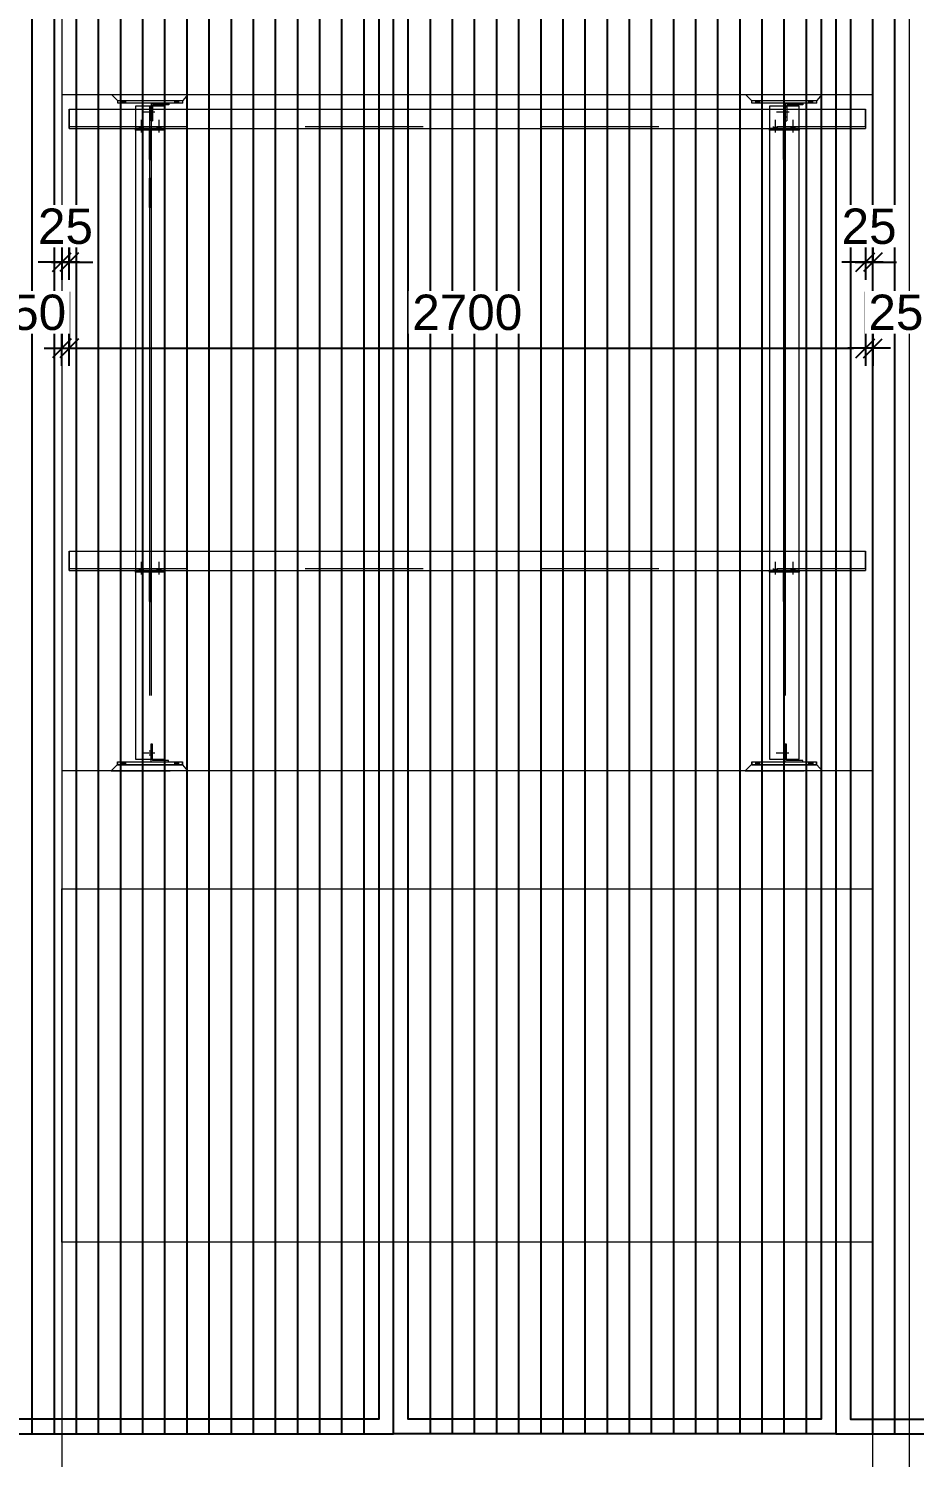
# Model space of a CAD drawing. Header units: millimetres. Extents: x 652937 to 1670132, y 1473552 to 2851037.
# Drawn here: x 663589.132 to 663592.135, y 1524559.058 to 1524563.907 of the extents above; entities that cross this region are included whole.
import ezdxf

# ---------------------------------------------------------------- set-up
doc = ezdxf.new("R2010")
doc.units = ezdxf.units.MM
for name, pattern in [('Grid Line', [22.225, 12.7, -3.175, 3.175, -3.175]), ('XKITLINE00', [0]), ('XKITLINE02', [4, 2, -2])]:
    doc.linetypes.add(name, pattern=pattern)
doc.layers.get('Defpoints').update_dxf_attribs({"color": 255})
doc.layers.add('000 - 0_HIDE_OBJ_FRAMING_DEF_SUB', color=1, linetype='Continuous', plot=False)
for name, color, linetype, lineweight in [('A-230-M_FLOOR', 2, 'Continuous', 25), ('Bolt', 7, 'Continuous', 0), ('Part', 2, 'Continuous', 0), ('Z-030-M_GRID', 1, 'Continuous', 9)]:
    doc.layers.add(name, color=color, linetype=linetype, lineweight=lineweight)
doc.layers.add('S-DIM', color=7, linetype='Continuous')
doc.styles.add('Arial', font='arial.ttf')
doc.dimstyles.new('Dim 40 - End', dxfattribs={"dimscale": 0.04, "dimtxt": 3, "dimasz": 1, "dimexe": 0, "dimexo": 2.5, "dimgap": 1.5, "dimtad": 1, "dimdec": 0, "dimlfac": 1000, "dimzin": 1, "dimdsep": 46, "dimtxsty": 'Arial', "dimblk": 'END', "dimcen": 0.09, "dimclrd": 1, "dimclre": 49, "dimclrt": 3, "dimadec": 0, "dimazin": 0, "dimtfac": 1, "dimtdec": 0, "dimtix": 1, "dimtofl": 0, "dimtmove": 2, "dimatfit": 3, "dimfxl": 1, "dimtfill": 1, "dimtfillclr": 256, "dimtolj": 1, "dimtzin": 0, "dimarcsym": 0})

# ---------------------------------------------------------------- blocks, each defined once
blk = doc.blocks.new('GM_Louver Grill Vertical Z1 - Z Profile-V141-ENT 3 ELE-4 Sheet')
at = {"layer": '000 - 0_HIDE_OBJ_FRAMING_DEF_SUB'}
blk.add_line((187463.5, 105550), (187463.5, 114870), dxfattribs=at)
blk = doc.blocks.new('E4')
at = {"layer": '000 - 0_HIDE_OBJ_FRAMING_DEF_SUB'}
for points in [[(-1560166.2, 114870), (-1561666.2, 114870), (-1561666.2, 105550), (-1560166.2, 105550)], [(-1560166.2, 114870), (-1558666.2, 114870), (-1558666.2, 105550), (-1560166.2, 105550)], [(-1557166.2, 114870), (-1558666.2, 114870), (-1558666.2, 105550), (-1557166.2, 105550)], [(-1561616.2, 114820), (-1560216.2, 114820), (-1560216.2, 105600), (-1561616.2, 105600)], [(-1560116.2, 114820), (-1558716.2, 114820), (-1558716.2, 105600), (-1560116.2, 105600)], [(-1557216.2, 114820), (-1558616.2, 114820), (-1558616.2, 105600), (-1557216.2, 105600)]]:
    blk.add_lwpolyline(points, close=True, dxfattribs=at)
at = {"layer": '000 - 0_HIDE_OBJ_FRAMING_DEF_SUB', "color": 8}
for p in [(-1748854.7, 0), (-1748779.7, 0), (-1748704.7, 0), (-1748629.7, 0), (-1748554.7, 0), (-1748479.7, 0), (-1748404.7, 0), (-1748329.7, 0), (-1748254.7, 0), (-1748179.7, 0), (-1748104.7, 0), (-1748029.7, 0), (-1747954.7, 0), (-1747879.7, 0), (-1747804.7, 0), (-1747729.7, 0), (-1747504.7, 0), (-1747429.7, 0), (-1747354.7, 0), (-1747279.7, 0), (-1747204.7, 0), (-1747129.7, 0), (-1747054.7, 0), (-1746979.7, 0), (-1746904.7, 0), (-1746829.7, 0), (-1746754.7, 0), (-1746679.7, 0), (-1746604.7, 0), (-1746529.7, 0), (-1746454.7, 0), (-1746379.7, 0), (-1746304.7, 0), (-1746229.7, 0), (-1746004.7, 0), (-1745929.7, 0)]:
    blk.add_blockref('GM_Louver Grill Vertical Z1 - Z Profile-V141-ENT 3 ELE-4 Sheet', p, dxfattribs=at)
blk = doc.blocks.new('*A3459102')
at = {"layer": 'Part', "linetype": 'XKITLINE00', "lineweight": 0}
for p, q in [((616.947211, 135.830227), (616.947209, 135.830227)), ((616.947209, 135.830227), (619.147209, 135.830227)), ((616.947209, 135.730227), (616.947209, 135.830227)), ((619.147211, 135.830227), (619.147209, 135.830227)), ((619.147209, 135.730227), (619.147209, 135.830227)), ((616.947211, 135.730227), (616.947209, 135.730227)), ((616.947209, 135.730227), (619.147209, 135.730227)), ((619.147211, 135.730227), (619.147209, 135.730227))]:
    blk.add_line(p, q, dxfattribs=at)
at = {"layer": 'Part', "linetype": 'XKITLINE02', "lineweight": 0}
for p, q in [((616.947211, 135.830227), (616.947211, 135.730227)), ((619.147209, 135.830227), (619.147211, 135.830227)), ((619.147211, 135.830227), (619.147211, 135.730227)), ((619.147209, 135.730227), (619.147211, 135.730227))]:
    blk.add_line(p, q, dxfattribs=at)
blk = doc.blocks.new('*A3460103')
at = {"layer": 'Part', "linetype": 'XKITLINE02', "lineweight": 0}
for p, q in [((618.12721, 136.430227), (618.077209, 136.430227)), ((618.077209, 136.430227), (618.077209, 135.930227)), ((618.127209, 135.930227), (618.127209, 136.430227)), ((618.077209, 135.830227), (618.67721, 135.830227)), ((618.67721, 135.830227), (618.67721, 135.880227))]:
    blk.add_line(p, q, dxfattribs=at)
at = {"layer": 'Part', "linetype": 'XKITLINE00', "lineweight": 0}
for p, q in [((618.077209, 135.930227), (618.077209, 135.830227)), ((618.127209, 135.930227), (618.127209, 135.880227)), ((618.677209, 135.880227), (618.127209, 135.880227)), ((618.677209, 135.830227), (618.677209, 135.880227))]:
    blk.add_line(p, q, dxfattribs=at)
blk = doc.blocks.new('*A3462105')
at = {"layer": 'Bolt', "linetype": 'XKITLINE02', "lineweight": 0}
for p, q in [((618.12721, 136.300227), (618.07721, 136.300227)), ((618.20641, 136.130227), (617.77721, 136.130227)), ((618.07721, 136.200227), (618.01721, 136.200227)), ((618.07721, 136.060227), (618.01721, 136.060227)), ((618.12721, 135.960227), (618.07721, 135.960227))]:
    blk.add_line(p, q, dxfattribs=at)
blk = doc.blocks.new('*A3463106')
at = {"layer": 'Bolt'}
for points in [[(617.217, 135.83), (617.217, 135.73), (617.077, 135.73), (617.077, 135.83)], [(619.017, 135.83), (619.017, 135.73), (618.877, 135.73), (618.877, 135.83)]]:
    blk.add_hatch(color=256, dxfattribs=at).paths.add_polyline_path(points, flags=17)
at = {"layer": 'Bolt', "linetype": 'XKITLINE00', "lineweight": 0}
for p, q in [((617.077, 135.83), (617.077, 135.73)), ((617.147, 135.83), (617.147, 135.73)), ((617.217, 135.83), (617.217, 135.73)), ((618.877, 135.83), (618.877, 135.73)), ((618.947, 135.83), (618.947, 135.73)), ((619.017, 135.83), (619.017, 135.73))]:
    blk.add_line(p, q, dxfattribs=at)
blk = doc.blocks.new('*A3534110')
at = {"layer": 'Part', "linetype": 'XKITLINE00', "lineweight": 0}
for p, q in [((616.947209, 162.330227), (616.947209, 162.430227)), ((616.947209, 162.430227), (619.147209, 162.430227)), ((619.147209, 162.330227), (619.147209, 162.430227)), ((619.147209, 162.430227), (619.147211, 162.430227)), ((619.147209, 162.330227), (616.947209, 162.330227)), ((619.147211, 162.330227), (619.147209, 162.330227))]:
    blk.add_line(p, q, dxfattribs=at)
at = {"layer": 'Part', "linetype": 'XKITLINE02', "lineweight": 0}
for p, q in [((616.947211, 162.330227), (616.947211, 162.430227)), ((619.147209, 162.430227), (619.147211, 162.430227)), ((619.147211, 162.330227), (619.147211, 162.430227)), ((619.147209, 162.330227), (619.147211, 162.330227))]:
    blk.add_line(p, q, dxfattribs=at)
blk = doc.blocks.new('*A3535111')
at = {"layer": 'Part', "linetype": 'XKITLINE00', "lineweight": 0}
for p, q in [((618.077209, 162.330227), (618.077209, 162.230227)), ((618.677209, 162.280227), (618.127209, 162.280227)), ((618.127209, 162.280227), (618.127209, 162.230227)), ((618.677209, 162.280227), (618.677209, 162.330227))]:
    blk.add_line(p, q, dxfattribs=at)
at = {"layer": 'Part', "linetype": 'XKITLINE02', "lineweight": 0}
for p, q in [((618.077209, 162.330227), (618.67721, 162.330227)), ((618.07721, 161.730227), (618.077209, 162.230227)), ((618.127209, 162.230227), (618.12721, 161.730227)), ((618.67721, 162.330227), (618.67721, 162.280227)), ((618.077209, 161.730227), (618.12721, 161.730227))]:
    blk.add_line(p, q, dxfattribs=at)
blk = doc.blocks.new('*A3537113')
at = {"layer": 'Bolt', "linetype": 'XKITLINE02', "lineweight": 0}
for p, q in [((618.20641, 162.030227), (617.77721, 162.030227)), ((618.07721, 162.100227), (618.01721, 162.100227)), ((618.07721, 161.960227), (618.01721, 161.960227)), ((618.12721, 162.200227), (618.07721, 162.200227)), ((618.12721, 161.860227), (618.07721, 161.860227))]:
    blk.add_line(p, q, dxfattribs=at)
blk = doc.blocks.new('*A3538114')
at = {"layer": 'Bolt'}
for points in [[(617.217, 162.43), (617.217, 162.33), (617.077, 162.33), (617.077, 162.43)], [(619.017, 162.43), (619.017, 162.33), (618.877, 162.33), (618.877, 162.43)]]:
    blk.add_hatch(color=256, dxfattribs=at).paths.add_polyline_path(points, flags=17)
at = {"layer": 'Bolt', "linetype": 'XKITLINE00', "lineweight": 0}
for p, q in [((617.077, 162.33), (617.077, 162.43)), ((617.147, 162.33), (617.147, 162.43)), ((617.217, 162.33), (617.217, 162.43)), ((618.877, 162.33), (618.877, 162.43)), ((618.947, 162.33), (618.947, 162.43)), ((619.017, 162.33), (619.017, 162.43))]:
    blk.add_line(p, q, dxfattribs=at)
blk = doc.blocks.new('*A3522107')
at = {"layer": 'Part', "linetype": 'XKITLINE00', "lineweight": 0}
for p, q in [((618.017208, 147.820227), (618.077208, 147.820227)), ((618.017208, 147.520227), (618.017208, 147.820227)), ((618.077208, 147.520227), (618.017208, 147.520227)), ((618.017209, 146.820227), (618.017208, 147.520227)), ((618.077209, 147.820227), (618.077208, 147.820227)), ((618.077208, 147.820227), (618.077208, 147.520227)), ((618.077208, 147.520227), (618.077209, 146.820227)), ((618.077209, 146.820227), (618.017209, 146.820227))]:
    blk.add_line(p, q, dxfattribs=at)
at = {"layer": 'Part', "linetype": 'XKITLINE02', "lineweight": 0}
for p, q in [((618.017209, 146.820227), (618.017209, 147.820227)), ((618.077208, 147.820227), (618.077209, 147.820227)), ((618.077209, 146.820227), (618.077209, 147.820227))]:
    blk.add_line(p, q, dxfattribs=at)
blk = doc.blocks.new('END')
at = {"color": 1}
for p, q in [((0, 1.5), (0, -1.5)), ((1.5, 0), (-1.5, 0))]:
    blk.add_line(p, q, dxfattribs=at)
at = {"color": 3}
blk.add_line((-0.8, -0.8), (0.8, 0.8), dxfattribs=at)
blk = doc.blocks.new('*D188')
at = {"layer": 'Defpoints', "color": 0, "transparency": 16777216}
for p in [(663589.2692, 1524563.4056), (663589.2442, 1524563.3356), (663589.2692, 1524563.114)]:
    blk.add_point(p, dxfattribs=at)
at = {"layer": 'S-DIM', "color": 49, "lineweight": -2, "transparency": 16777216}
for p, q in [((663589.2692, 1524563.3056), (663589.2692, 1524563.114)), ((663589.2442, 1524563.2356), (663589.2442, 1524563.114))]:
    blk.add_line(p, q, dxfattribs=at)
at = {"layer": 'S-DIM', "color": 1, "lineweight": -2, "transparency": 16777216}
for p, q in [((663589.2042, 1524563.114), (663589.1642, 1524563.114)), ((663589.3092, 1524563.114), (663589.3492, 1524563.114))]:
    blk.add_line(p, q, dxfattribs=at)
at = {"layer": 'S-DIM', "color": 1, "lineweight": -2, "transparency": 16777216, "xscale": 0.04, "yscale": 0.04, "zscale": 0.04}
blk.add_blockref('END', (663589.2442, 1524563.114), dxfattribs=at)
at = {"layer": 'S-DIM', "color": 1, "lineweight": -2, "transparency": 16777216, "xscale": 0.04, "yscale": 0.04, "zscale": 0.04, "rotation": 180}
blk.add_blockref('END', (663589.2692, 1524563.114), dxfattribs=at)
at = {"layer": 'S-DIM', "color": 3, "transparency": 16777216, "insert": (663589.2567, 1524563.2352), "char_height": 0.12, "attachment_point": 5, "style": 'Arial', "bg_fill": 3, "box_fill_scale": 1.1, "bg_fill_color": 256, "bg_fill_true_color": 13158600, "bg_fill_transparency": 0}
blk.add_mtext('\\A1;25', dxfattribs=at)
blk = doc.blocks.new('*D189')
at = {"layer": 'Defpoints', "color": 0, "transparency": 16777216}
for p in [(663589.2692, 1524563.1135), (663591.9692, 1524563.1135), (663591.9692, 1524562.8219)]:
    blk.add_point(p, dxfattribs=at)
at = {"layer": 'S-DIM', "color": 49, "lineweight": -2, "transparency": 16777216}
for p, q in [((663589.2692, 1524563.0135), (663589.2692, 1524562.8219)), ((663591.9692, 1524563.0135), (663591.9692, 1524562.8219))]:
    blk.add_line(p, q, dxfattribs=at)
at = {"layer": 'S-DIM', "color": 1, "lineweight": -2, "transparency": 16777216}
blk.add_line((663589.3092, 1524562.8219), (663591.9292, 1524562.8219), dxfattribs=at)
at = {"layer": 'S-DIM', "color": 1, "lineweight": -2, "transparency": 16777216, "xscale": 0.04, "yscale": 0.04, "zscale": 0.04, "rotation": 180}
blk.add_blockref('END', (663589.2692, 1524562.8219), dxfattribs=at)
at = {"layer": 'S-DIM', "color": 1, "lineweight": -2, "transparency": 16777216, "xscale": 0.04, "yscale": 0.04, "zscale": 0.04}
blk.add_blockref('END', (663591.9692, 1524562.8219), dxfattribs=at)
at = {"layer": 'S-DIM', "color": 3, "transparency": 16777216, "insert": (663590.6192, 1524562.9431), "char_height": 0.12, "attachment_point": 5, "style": 'Arial', "bg_fill": 3, "box_fill_scale": 1.1, "bg_fill_color": 256, "bg_fill_true_color": 13158600, "bg_fill_transparency": 0}
blk.add_mtext('\\A1;2700', dxfattribs=at)
blk = doc.blocks.new('*D190')
at = {"layer": 'Defpoints', "color": 0, "transparency": 16777216}
for p in [(663591.9692, 1524563.4056), (663591.9942, 1524563.3937), (663591.9942, 1524563.114)]:
    blk.add_point(p, dxfattribs=at)
at = {"layer": 'S-DIM', "color": 49, "lineweight": -2, "transparency": 16777216}
for p, q in [((663591.9692, 1524563.3056), (663591.9692, 1524563.114)), ((663591.9942, 1524563.2937), (663591.9942, 1524563.114))]:
    blk.add_line(p, q, dxfattribs=at)
at = {"layer": 'S-DIM', "color": 1, "lineweight": -2, "transparency": 16777216}
for p, q in [((663591.9292, 1524563.114), (663591.8892, 1524563.114)), ((663592.0342, 1524563.114), (663592.0742, 1524563.114))]:
    blk.add_line(p, q, dxfattribs=at)
at = {"layer": 'S-DIM', "color": 1, "lineweight": -2, "transparency": 16777216, "xscale": 0.04, "yscale": 0.04, "zscale": 0.04}
blk.add_blockref('END', (663591.9692, 1524563.114), dxfattribs=at)
at = {"layer": 'S-DIM', "color": 1, "lineweight": -2, "transparency": 16777216, "xscale": 0.04, "yscale": 0.04, "zscale": 0.04, "rotation": 180}
blk.add_blockref('END', (663591.9942, 1524563.114), dxfattribs=at)
at = {"layer": 'S-DIM', "color": 3, "transparency": 16777216, "insert": (663591.9817, 1524563.2352), "char_height": 0.12, "attachment_point": 5, "style": 'Arial', "bg_fill": 3, "box_fill_scale": 1.1, "bg_fill_color": 256, "bg_fill_true_color": 13158600, "bg_fill_transparency": 0}
blk.add_mtext('\\A1;25', dxfattribs=at)
blk = doc.blocks.new('*D193')
at = {"layer": 'Defpoints', "color": 0, "transparency": 16777216}
for p in [(663591.9942, 1524563.0787), (663592.2442, 1524563.0787), (663592.2442, 1524562.8219)]:
    blk.add_point(p, dxfattribs=at)
at = {"layer": 'S-DIM', "color": 49, "lineweight": -2, "transparency": 16777216}
for p, q in [((663591.9942, 1524562.9787), (663591.9942, 1524562.8219)), ((663592.2442, 1524562.9787), (663592.2442, 1524562.8219))]:
    blk.add_line(p, q, dxfattribs=at)
at = {"layer": 'S-DIM', "color": 1, "lineweight": -2, "transparency": 16777216}
for p, q in [((663591.9542, 1524562.8219), (663591.9142, 1524562.8219)), ((663592.2842, 1524562.8219), (663592.3242, 1524562.8219))]:
    blk.add_line(p, q, dxfattribs=at)
at = {"layer": 'S-DIM', "color": 1, "lineweight": -2, "transparency": 16777216, "xscale": 0.04, "yscale": 0.04, "zscale": 0.04}
blk.add_blockref('END', (663591.9942, 1524562.8219), dxfattribs=at)
at = {"layer": 'S-DIM', "color": 1, "lineweight": -2, "transparency": 16777216, "xscale": 0.04, "yscale": 0.04, "zscale": 0.04, "rotation": 180}
blk.add_blockref('END', (663592.2442, 1524562.8219), dxfattribs=at)
at = {"layer": 'S-DIM', "color": 3, "transparency": 16777216, "insert": (663592.1192, 1524562.9431), "char_height": 0.12, "attachment_point": 5, "style": 'Arial', "bg_fill": 3, "box_fill_scale": 1.1, "bg_fill_color": 256, "bg_fill_true_color": 13158600, "bg_fill_transparency": 0}
blk.add_mtext('\\A1;250', dxfattribs=at)
blk = doc.blocks.new('*D194')
at = {"layer": 'Defpoints', "color": 0, "transparency": 16777216}
for p in [(663588.9942, 1524563.0863), (663589.2442, 1524563.0863), (663589.2442, 1524562.8219)]:
    blk.add_point(p, dxfattribs=at)
at = {"layer": 'S-DIM', "color": 49, "lineweight": -2, "transparency": 16777216}
for p, q in [((663588.9942, 1524562.9863), (663588.9942, 1524562.8219)), ((663589.2442, 1524562.9863), (663589.2442, 1524562.8219))]:
    blk.add_line(p, q, dxfattribs=at)
at = {"layer": 'S-DIM', "color": 1, "lineweight": -2, "transparency": 16777216}
for p, q in [((663588.9542, 1524562.8219), (663588.9142, 1524562.8219)), ((663589.2842, 1524562.8219), (663589.3242, 1524562.8219))]:
    blk.add_line(p, q, dxfattribs=at)
at = {"layer": 'S-DIM', "color": 1, "lineweight": -2, "transparency": 16777216, "xscale": 0.04, "yscale": 0.04, "zscale": 0.04}
blk.add_blockref('END', (663588.9942, 1524562.8219), dxfattribs=at)
at = {"layer": 'S-DIM', "color": 1, "lineweight": -2, "transparency": 16777216, "xscale": 0.04, "yscale": 0.04, "zscale": 0.04, "rotation": 180}
blk.add_blockref('END', (663589.2442, 1524562.8219), dxfattribs=at)
at = {"layer": 'S-DIM', "color": 3, "transparency": 16777216, "insert": (663589.1192, 1524562.9431), "char_height": 0.12, "attachment_point": 5, "style": 'Arial', "bg_fill": 3, "box_fill_scale": 1.1, "bg_fill_color": 256, "bg_fill_true_color": 13158600, "bg_fill_transparency": 0}
blk.add_mtext('\\A1;250', dxfattribs=at)
blk = doc.blocks.new('*A3536112')
at = {"layer": 'Part', "linetype": 'XKITLINE00', "lineweight": 0}
for p, q in [((616.747209, 162.630227), (616.947209, 162.430227)), ((616.947209, 162.430227), (619.177211, 162.430227)), ((619.177209, 162.430227), (619.347209, 162.630227))]:
    blk.add_line(p, q, dxfattribs=at)
at = {"layer": 'Part', "linetype": 'XKITLINE02', "lineweight": 0}
for p, q in [((616.747209, 162.630227), (619.347211, 162.630227)), ((616.947211, 162.430227), (616.747211, 162.630227)), ((619.177211, 162.430227), (619.347211, 162.630227))]:
    blk.add_line(p, q, dxfattribs=at)
blk = doc.blocks.new('*A3461104')
at = {"layer": 'Part', "linetype": 'XKITLINE00', "lineweight": 0}
for p, q in [((616.747209, 135.530227), (616.947209, 135.730227)), ((616.947209, 135.730227), (616.947211, 135.730227)), ((619.177211, 135.730227), (616.947209, 135.730227)), ((619.347209, 135.530227), (619.177209, 135.730227))]:
    blk.add_line(p, q, dxfattribs=at)
at = {"layer": 'Part', "linetype": 'XKITLINE02', "lineweight": 0}
for p, q in [((616.747209, 135.530227), (619.347211, 135.530227)), ((616.747211, 135.530227), (616.947211, 135.730227)), ((619.347211, 135.530227), (619.177211, 135.730227))]:
    blk.add_line(p, q, dxfattribs=at)
blk = doc.blocks.new('*A46545178')
at = {"layer": 'Part', "linetype": 'XKITLINE00', "lineweight": 0}
for p, q in [((22.496884, -93.970099), (35.997054, -93.970099)), ((22.496884, -93.970099), (22.496884, -94.295099)), ((35.99706, -93.970099), (35.997054, -93.970099)), ((35.997054, -93.970099), (35.997054, -94.295099)), ((35.997144, -93.970099), (35.997139, -93.970099)), ((35.997139, -93.970099), (35.997139, -94.265099)), ((22.496884, -94.295099), (35.997054, -94.295099)), ((35.997144, -94.265099), (35.997144, -94.295099))]:
    blk.add_line(p, q, dxfattribs=at)
at = {"layer": 'Part', "linetype": 'XKITLINE02', "lineweight": 0}
for p, q in [((22.496889, -94.265099), (22.496889, -93.970099)), ((22.496968, -94.265099), (22.496968, -93.970099)), ((22.496974, -94.295099), (22.496974, -93.970099)), ((35.997054, -93.970099), (35.997144, -93.970099)), ((35.99706, -94.265099), (35.99706, -93.970099)), ((35.997144, -93.970099), (35.997144, -94.265099)), ((22.496889, -94.265099), (35.997139, -94.265099)), ((35.997054, -94.295099), (35.997144, -94.295099)), ((35.997054, -94.295099), (35.997144, -94.295099)), ((35.997139, -94.265099), (35.99706, -94.265099))]:
    blk.add_line(p, q, dxfattribs=at)
blk = doc.blocks.new('*A46555179')
at = {"layer": 'Bolt'}
for points in [[(34.257, -94.265), (34.257, -94.295), (34.187, -94.295), (34.187, -94.265)], [(34.257, -94.295), (34.257, -94.325), (34.187, -94.325), (34.187, -94.295)], [(34.557, -94.265), (34.557, -94.295), (34.487, -94.295), (34.487, -94.265)], [(34.557, -94.295), (34.557, -94.325), (34.487, -94.325), (34.487, -94.295)]]:
    blk.add_hatch(color=256, dxfattribs=at).paths.add_polyline_path(points, flags=17)
at = {"layer": 'Bolt', "linetype": 'XKITLINE00', "lineweight": 0}
for p, q in [((34.187, -94.295), (34.187, -94.265)), ((34.187, -94.325), (34.187, -94.295)), ((34.222, -94.365), (34.222, -94.15)), ((34.257, -94.295), (34.257, -94.265)), ((34.257, -94.325), (34.257, -94.295)), ((34.487, -94.295), (34.487, -94.265)), ((34.487, -94.325), (34.487, -94.295)), ((34.522, -94.365), (34.522, -94.15)), ((34.557, -94.295), (34.557, -94.265)), ((34.557, -94.325), (34.557, -94.295))]:
    blk.add_line(p, q, dxfattribs=at)
blk = doc.blocks.new('*A46565180')
at = {"layer": 'Part', "linetype": 'XKITLINE00', "lineweight": 0}
for p, q in [((34.121897, -94.325099), (34.121897, -94.295099)), ((34.621897, -94.325099), (34.621897, -94.295099)), ((34.622017, -94.295099), (34.622017, -94.325099)), ((34.622017, -94.325099), (34.121897, -94.325099)), ((34.622017, -94.325099), (34.621897, -94.325099))]:
    blk.add_line(p, q, dxfattribs=at)
at = {"layer": 'Part', "linetype": 'XKITLINE02', "lineweight": 0}
for p, q in [((34.622017, -94.295099), (34.121897, -94.295099)), ((34.122017, -94.325099), (34.122017, -94.295099)), ((34.621897, -94.295099), (34.622017, -94.295099))]:
    blk.add_line(p, q, dxfattribs=at)
blk = doc.blocks.new('*A46575181')
at = {"layer": 'Part', "linetype": 'XKITLINE00', "lineweight": 0}
for p, q in [((34.356897, -94.475099), (34.356897, -94.325099)), ((34.356897, -94.325099), (34.386897, -94.325099)), ((34.356987, -94.825099), (34.356897, -94.475099)), ((34.356897, -94.475099), (34.386897, -94.475099)), ((34.386897, -94.475099), (34.386897, -94.325099)), ((34.386897, -94.475099), (34.386987, -94.825099)), ((34.387017, -94.825099), (34.387017, -94.325099)), ((34.357017, -94.825099), (34.356987, -94.825099)), ((34.356987, -94.825099), (34.387017, -94.825099))]:
    blk.add_line(p, q, dxfattribs=at)
at = {"layer": 'Part', "linetype": 'XKITLINE02', "lineweight": 0}
for p, q in [((34.356897, -94.325099), (34.357017, -94.325099)), ((34.357017, -94.325099), (34.357017, -94.825099)), ((34.386897, -94.325099), (34.387017, -94.325099)), ((34.387017, -94.325099), (34.386897, -94.325099))]:
    blk.add_line(p, q, dxfattribs=at)
blk = doc.blocks.new('*A46585182')
at = {"layer": 'Bolt'}
for points in [[(24.007, -94.265), (24.007, -94.295), (23.937, -94.295), (23.937, -94.265)], [(24.007, -94.295), (24.007, -94.325), (23.937, -94.325), (23.937, -94.295)], [(24.307, -94.265), (24.307, -94.295), (24.237, -94.295), (24.237, -94.265)], [(24.307, -94.295), (24.307, -94.325), (24.237, -94.325), (24.237, -94.295)]]:
    blk.add_hatch(color=256, dxfattribs=at).paths.add_polyline_path(points, flags=17)
at = {"layer": 'Bolt', "linetype": 'XKITLINE00', "lineweight": 0}
for p, q in [((23.937, -94.295), (23.937, -94.265)), ((23.937, -94.325), (23.937, -94.295)), ((23.972, -94.365), (23.972, -94.15)), ((24.007, -94.295), (24.007, -94.265)), ((24.007, -94.325), (24.007, -94.295)), ((24.237, -94.295), (24.237, -94.265)), ((24.237, -94.325), (24.237, -94.295)), ((24.272, -94.365), (24.272, -94.15)), ((24.307, -94.295), (24.307, -94.265)), ((24.307, -94.325), (24.307, -94.295))]:
    blk.add_line(p, q, dxfattribs=at)
blk = doc.blocks.new('*A46595183')
at = {"layer": 'Part', "linetype": 'XKITLINE00', "lineweight": 0}
for p, q in [((23.871897, -94.325099), (23.871897, -94.295099)), ((24.371897, -94.325099), (24.371897, -94.295099)), ((24.372017, -94.295099), (24.372017, -94.325099)), ((24.372017, -94.325099), (23.871897, -94.325099)), ((24.372017, -94.325099), (24.371897, -94.325099))]:
    blk.add_line(p, q, dxfattribs=at)
at = {"layer": 'Part', "linetype": 'XKITLINE02', "lineweight": 0}
for p, q in [((24.372017, -94.295099), (23.871897, -94.295099)), ((23.872017, -94.325099), (23.872017, -94.295099)), ((24.371897, -94.295099), (24.372017, -94.295099))]:
    blk.add_line(p, q, dxfattribs=at)
blk = doc.blocks.new('*A46605184')
at = {"layer": 'Part', "linetype": 'XKITLINE00', "lineweight": 0}
for p, q in [((24.106897, -94.475099), (24.106897, -94.325099)), ((24.106897, -94.325099), (24.136897, -94.325099)), ((24.106987, -94.825099), (24.106897, -94.475099)), ((24.106897, -94.475099), (24.136897, -94.475099)), ((24.136897, -94.475099), (24.136897, -94.325099)), ((24.136897, -94.475099), (24.136987, -94.825099)), ((24.137017, -94.825099), (24.137017, -94.325099)), ((24.107017, -94.825099), (24.106987, -94.825099)), ((24.106987, -94.825099), (24.137017, -94.825099))]:
    blk.add_line(p, q, dxfattribs=at)
at = {"layer": 'Part', "linetype": 'XKITLINE02', "lineweight": 0}
for p, q in [((24.106897, -94.325099), (24.107017, -94.325099)), ((24.107017, -94.325099), (24.107017, -94.825099)), ((24.136897, -94.325099), (24.137017, -94.325099)), ((24.137017, -94.325099), (24.136897, -94.325099))]:
    blk.add_line(p, q, dxfattribs=at)
blk = doc.blocks.new('*A46615185')
at = {"layer": 'Part', "linetype": 'XKITLINE00', "lineweight": 0}
for p, q in [((22.496884, -86.470099), (35.997054, -86.470099)), ((22.496884, -86.470099), (22.496884, -86.795099)), ((35.99706, -86.470099), (35.997054, -86.470099)), ((35.997054, -86.470099), (35.997054, -86.795099)), ((35.997144, -86.470099), (35.997139, -86.470099)), ((35.997139, -86.470099), (35.997139, -86.765099)), ((35.997144, -86.765099), (35.997144, -86.795099)), ((22.496884, -86.795099), (35.997054, -86.795099))]:
    blk.add_line(p, q, dxfattribs=at)
at = {"layer": 'Part', "linetype": 'XKITLINE02', "lineweight": 0}
for p, q in [((22.496889, -86.765099), (22.496889, -86.470099)), ((22.496968, -86.765099), (22.496968, -86.470099)), ((22.496974, -86.795099), (22.496974, -86.470099)), ((35.997054, -86.470099), (35.997144, -86.470099)), ((35.99706, -86.765099), (35.99706, -86.470099)), ((35.997144, -86.470099), (35.997144, -86.765099)), ((22.496889, -86.765099), (35.997139, -86.765099)), ((35.997139, -86.765099), (35.99706, -86.765099)), ((35.997054, -86.795099), (35.997144, -86.795099)), ((35.997054, -86.795099), (35.997144, -86.795099))]:
    blk.add_line(p, q, dxfattribs=at)
blk = doc.blocks.new('*A46645188')
at = {"layer": 'Part', "linetype": 'XKITLINE00', "lineweight": 0}
for p, q in [((34.356897, -86.975099), (34.356897, -86.825099)), ((34.356897, -86.825099), (34.386897, -86.825099)), ((34.356987, -87.325099), (34.356897, -86.975099)), ((34.356897, -86.975099), (34.386897, -86.975099)), ((34.386897, -86.975099), (34.386897, -86.825099)), ((34.386897, -86.975099), (34.386987, -87.325099)), ((34.387017, -87.325099), (34.387017, -86.825099)), ((34.357017, -87.325099), (34.356987, -87.325099)), ((34.356987, -87.325099), (34.387017, -87.325099))]:
    blk.add_line(p, q, dxfattribs=at)
at = {"layer": 'Part', "linetype": 'XKITLINE02', "lineweight": 0}
for p, q in [((34.356897, -86.825099), (34.357017, -86.825099)), ((34.357017, -86.825099), (34.357017, -87.325099)), ((34.386897, -86.825099), (34.387017, -86.825099)), ((34.387017, -86.825099), (34.386897, -86.825099))]:
    blk.add_line(p, q, dxfattribs=at)
blk = doc.blocks.new('*A46655189')
at = {"layer": 'Part', "linetype": 'XKITLINE00', "lineweight": 0}
for p, q in [((34.121897, -86.825099), (34.121897, -86.795099)), ((34.622017, -86.825099), (34.121897, -86.825099)), ((34.621897, -86.825099), (34.621897, -86.795099)), ((34.622017, -86.825099), (34.621897, -86.825099)), ((34.622017, -86.795099), (34.622017, -86.825099))]:
    blk.add_line(p, q, dxfattribs=at)
at = {"layer": 'Part', "linetype": 'XKITLINE02', "lineweight": 0}
for p, q in [((34.622017, -86.795099), (34.121897, -86.795099)), ((34.122017, -86.825099), (34.122017, -86.795099)), ((34.621897, -86.795099), (34.622017, -86.795099))]:
    blk.add_line(p, q, dxfattribs=at)
blk = doc.blocks.new('*A46665190')
at = {"layer": 'Bolt'}
for points in [[(34.257, -86.765), (34.257, -86.795), (34.187, -86.795), (34.187, -86.765)], [(34.557, -86.765), (34.557, -86.795), (34.487, -86.795), (34.487, -86.765)], [(34.257, -86.795), (34.257, -86.825), (34.187, -86.825), (34.187, -86.795)], [(34.557, -86.795), (34.557, -86.825), (34.487, -86.825), (34.487, -86.795)]]:
    blk.add_hatch(color=256, dxfattribs=at).paths.add_polyline_path(points, flags=17)
at = {"layer": 'Bolt', "linetype": 'XKITLINE00', "lineweight": 0}
for p, q in [((34.187, -86.795), (34.187, -86.765)), ((34.222, -86.865), (34.222, -86.65)), ((34.257, -86.795), (34.257, -86.765)), ((34.487, -86.795), (34.487, -86.765)), ((34.522, -86.865), (34.522, -86.65)), ((34.557, -86.795), (34.557, -86.765)), ((34.187, -86.825), (34.187, -86.795)), ((34.257, -86.825), (34.257, -86.795)), ((34.487, -86.825), (34.487, -86.795)), ((34.557, -86.825), (34.557, -86.795))]:
    blk.add_line(p, q, dxfattribs=at)
blk = doc.blocks.new('*A46805204')
at = {"layer": 'Part', "linetype": 'XKITLINE00', "lineweight": 0}
for p, q in [((24.106897, -86.975099), (24.106897, -86.825099)), ((24.106897, -86.825099), (24.136897, -86.825099)), ((24.106987, -87.325099), (24.106897, -86.975099)), ((24.106897, -86.975099), (24.136897, -86.975099)), ((24.136897, -86.975099), (24.136897, -86.825099)), ((24.136897, -86.975099), (24.136987, -87.325099)), ((24.137017, -87.325099), (24.137017, -86.825099)), ((24.107017, -87.325099), (24.106987, -87.325099)), ((24.106987, -87.325099), (24.137017, -87.325099))]:
    blk.add_line(p, q, dxfattribs=at)
at = {"layer": 'Part', "linetype": 'XKITLINE02', "lineweight": 0}
for p, q in [((24.106897, -86.825099), (24.107017, -86.825099)), ((24.107017, -86.825099), (24.107017, -87.325099)), ((24.136897, -86.825099), (24.137017, -86.825099)), ((24.137017, -86.825099), (24.136897, -86.825099))]:
    blk.add_line(p, q, dxfattribs=at)
blk = doc.blocks.new('*A46815205')
at = {"layer": 'Part', "linetype": 'XKITLINE00', "lineweight": 0}
for p, q in [((23.871897, -86.825099), (23.871897, -86.795099)), ((24.372017, -86.825099), (23.871897, -86.825099)), ((24.371897, -86.825099), (24.371897, -86.795099)), ((24.372017, -86.825099), (24.371897, -86.825099)), ((24.372017, -86.795099), (24.372017, -86.825099))]:
    blk.add_line(p, q, dxfattribs=at)
at = {"layer": 'Part', "linetype": 'XKITLINE02', "lineweight": 0}
for p, q in [((24.372017, -86.795099), (23.871897, -86.795099)), ((23.872017, -86.825099), (23.872017, -86.795099)), ((24.371897, -86.795099), (24.372017, -86.795099))]:
    blk.add_line(p, q, dxfattribs=at)
blk = doc.blocks.new('*A46825206')
at = {"layer": 'Bolt'}
for points in [[(24.007, -86.765), (24.007, -86.795), (23.937, -86.795), (23.937, -86.765)], [(24.307, -86.765), (24.307, -86.795), (24.237, -86.795), (24.237, -86.765)], [(24.007, -86.795), (24.007, -86.825), (23.937, -86.825), (23.937, -86.795)], [(24.307, -86.795), (24.307, -86.825), (24.237, -86.825), (24.237, -86.795)]]:
    blk.add_hatch(color=256, dxfattribs=at).paths.add_polyline_path(points, flags=17)
at = {"layer": 'Bolt', "linetype": 'XKITLINE00', "lineweight": 0}
for p, q in [((23.937, -86.795), (23.937, -86.765)), ((23.972, -86.865), (23.972, -86.65)), ((24.007, -86.795), (24.007, -86.765)), ((24.237, -86.795), (24.237, -86.765)), ((24.272, -86.865), (24.272, -86.65)), ((24.307, -86.795), (24.307, -86.765)), ((23.937, -86.825), (23.937, -86.795)), ((24.007, -86.825), (24.007, -86.795)), ((24.237, -86.825), (24.237, -86.795)), ((24.307, -86.825), (24.307, -86.795))]:
    blk.add_line(p, q, dxfattribs=at)

msp = doc.modelspace()

# ---------------------------------------------------------------- linework, layer by layer
at = {"layer": 'A-230-M_FLOOR', "color": 4, "lineweight": 9}
for points in [[(663588.9942, 1524556.0381), (663588.9942, 1524568.0081), (663589.2442, 1524568.0081), (663589.2442, 1524556.0381)], [(663591.9942, 1524557.0881), (663591.9942, 1524568.0081), (663592.2442, 1524568.0081), (663592.2442, 1524557.0881)]]:
    msp.add_lwpolyline(points, dxfattribs=at)
at = {"layer": 'A-230-M_FLOOR', "lineweight": 9}
for points in [[(663591.9942, 1524561.3881), (663589.2442, 1524561.3881)], [(663591.9942, 1524559.7881), (663589.2442, 1524559.7881), (663589.2442, 1524560.9881), (663591.9942, 1524560.9881)]]:
    msp.add_lwpolyline(points, dxfattribs=at)
at = {"layer": 'Part', "linetype": 'XKITLINE00', "lineweight": 0}
msp.add_line((663589.2442, 1524563.6831), (663591.9942, 1524563.6831), dxfattribs=at)
at = {"layer": 'Part', "linetype": 'XKITLINE02', "lineweight": 0}
for p, q in [((663589.5412, 1524563.6431), (663589.5412, 1524561.4281)), ((663589.5412, 1524563.6431), (663589.5412, 1524561.4281)), ((663589.5472, 1524563.6431), (663589.5472, 1524561.4281)), ((663589.5472, 1524563.6431), (663589.5472, 1524561.4281)), ((663589.5942, 1524563.6431), (663589.5942, 1524563.6431)), ((663589.5942, 1524563.6431), (663589.5942, 1524563.6431)), ((663591.6912, 1524563.6431), (663591.6912, 1524561.4281)), ((663591.6912, 1524563.6431), (663591.6912, 1524561.4281)), ((663591.6972, 1524563.6431), (663591.6972, 1524561.4281)), ((663591.6972, 1524563.6431), (663591.6972, 1524561.4281)), ((663591.7442, 1524563.6431), (663591.7442, 1524563.6431)), ((663591.7442, 1524563.6431), (663591.7442, 1524563.6431)), ((663589.5942, 1524561.4281), (663589.5942, 1524561.4281)), ((663589.5942, 1524561.4281), (663589.5942, 1524561.4281)), ((663591.7442, 1524561.4281), (663591.7442, 1524561.4281)), ((663591.7442, 1524561.4281), (663591.7442, 1524561.4281))]:
    msp.add_line(p, q, dxfattribs=at)
at = {"layer": 'Part', "linetype": 'XKITLINE00', "lineweight": 0}
for points in [[(663589.5942, 1524561.4281), (663589.5942, 1524563.6431), (663589.4942, 1524563.6431), (663589.4942, 1524561.4281)], [(663591.7442, 1524561.4281), (663591.7442, 1524563.6431), (663591.6442, 1524563.6431), (663591.6442, 1524561.4281)]]:
    msp.add_lwpolyline(points, close=True, dxfattribs=at)
at = {"layer": 'Z-030-M_GRID', "color": 251, "linetype": 'Grid Line'}
msp.add_line((663592.1192, 1524555.4885), (663592.1192, 1524569.4741), dxfattribs=at)

# ---------------------------------------------------------------- block references
at = {"xscale": 0.001, "yscale": 0.001, "zscale": 0.001}
msp.add_blockref('E4', (665150.5354, 1524453.5881), dxfattribs=at)
at = {"lineweight": 0}
for name, p, xscale, yscale, zscale in [('*A3536112', (663527.738, 1524547.4201), 0.1, 0.1, 0.1), ('*A3534110', (663527.7395, 1524547.4201), 0.1, 0.1, 0.1), ('*A3538114', (663527.7395, 1524547.4201), 0.1, 0.1, 0.1), ('*A3535111', (663527.7395, 1524547.4201), 0.1, 0.1, 0.1), ('*A3536112', (663529.888, 1524547.4201), 0.1, 0.1, 0.1), ('*A3534110', (663529.8895, 1524547.4201), 0.1, 0.1, 0.1), ('*A3538114', (663529.8895, 1524547.4201), 0.1, 0.1, 0.1), ('*A3535111', (663529.8895, 1524547.4201), 0.1, 0.1, 0.1), ('*A46615185', (663584.7698, 1524580.9272), 0.2, 0.2, 0.2), ('*A46825206', (663584.7198, 1524580.9272), 0.2, 0.2, 0.2), ('*A3537113', (663527.7395, 1524547.4201), 0.1, 0.1, 0.1), ('*A46665190', (663584.8198, 1524580.9272), 0.2, 0.2, 0.2), ('*A3537113', (663529.8895, 1524547.4201), 0.1, 0.1, 0.1), ('*A46815205', (663584.7198, 1524580.9272), 0.2, 0.2, 0.2), ('*A46805204', (663584.7198, 1524580.9272), 0.2, 0.2, 0.2), ('*A46655189', (663584.8198, 1524580.9272), 0.2, 0.2, 0.2), ('*A46645188', (663584.8198, 1524580.9272), 0.2, 0.2, 0.2), ('*A3522107', (663527.7395, 1524548.6176), 0.1, 0.1, 0.1), ('*A46545178', (663584.7698, 1524580.9272), 0.2, 0.2, 0.2), ('*A46585182', (663584.7198, 1524580.9272), 0.2, 0.2, 0.2), ('*A46555179', (663584.8198, 1524580.9272), 0.2, 0.2, 0.2), ('*A46595183', (663584.7198, 1524580.9272), 0.2, 0.2, 0.2), ('*A46605184', (663584.7198, 1524580.9272), 0.2, 0.2, 0.2), ('*A46565180', (663584.8198, 1524580.9272), 0.2, 0.2, 0.2), ('*A46575181', (663584.8198, 1524580.9272), 0.2, 0.2, 0.2), ('*A3462105', (663527.7388, 1524547.8351), 0.1, 0.1, 0.1), ('*A3460103', (663527.7388, 1524547.8351), 0.1, 0.1, 0.1), ('*A3462105', (663529.8888, 1524547.8351), 0.1, 0.1, 0.1), ('*A3460103', (663529.8888, 1524547.8351), 0.1, 0.1, 0.1), ('*A3459102', (663527.7388, 1524547.8351), 0.1, 0.1, 0.1), ('*A3463106', (663527.7388, 1524547.8351), 0.1, 0.1, 0.1), ('*A3459102', (663529.8888, 1524547.8351), 0.1, 0.1, 0.1), ('*A3463106', (663529.8888, 1524547.8351), 0.1, 0.1, 0.1), ('*A3461104', (663527.7373, 1524547.8351), 0.1, 0.1, 0.1), ('*A3461104', (663529.8873, 1524547.8351), 0.1, 0.1, 0.1)]:
    msp.add_blockref(name, p, dxfattribs=dict(at, xscale=xscale, yscale=yscale, zscale=zscale))

# ---------------------------------------------------------------- next in the draw order: dimensions: what is measured, and where the dimension line sits
at = {"layer": 'S-DIM', "color": 4}
dim = msp.add_linear_dim(base=(663589.2692, 1524563.114), p1=(663589.2442, 1524563.3356), p2=(663589.2692, 1524563.4056), dimstyle='Dim 40 - End', dxfattribs=at)
dim.commit()
dim.dimension.update_dxf_attribs({"geometry": '*D188', "text_midpoint": (663589.2567, 1524563.2352)})

# ---------------------------------------------------------------- next in the draw order: dimensions: what is measured, and where the dimension line sits
dim = msp.add_linear_dim(base=(663591.9692, 1524562.8219), p1=(663589.2692, 1524563.1135), p2=(663591.9692, 1524563.1135), dimstyle='Dim 40 - End', dxfattribs=at)
dim.commit()
dim.dimension.update_dxf_attribs({"geometry": '*D189', "text_midpoint": (663590.6192, 1524562.9431)})

# ---------------------------------------------------------------- next in the draw order: dimensions: what is measured, and where the dimension line sits
for base, p1, p2, picture, middle in [((663591.9942, 1524563.114), (663591.9692, 1524563.4056), (663591.9942, 1524563.3937), '*D190', (663591.9817, 1524563.2352)), ((663589.2442, 1524562.8219), (663588.9942, 1524563.0863), (663589.2442, 1524563.0863), '*D194', (663589.1192, 1524562.9431))]:
    dim = msp.add_linear_dim(base=base, p1=p1, p2=p2, dimstyle='Dim 40 - End', dxfattribs=at)
    dim.commit()
    dim.dimension.update_dxf_attribs({"geometry": picture, "text_midpoint": middle})

# ---------------------------------------------------------------- next in the draw order: dimensions: what is measured, and where the dimension line sits
dim = msp.add_linear_dim(base=(663592.2442, 1524562.8219), p1=(663591.9942, 1524563.0787), p2=(663592.2442, 1524563.0787), dimstyle='Dim 40 - End', dxfattribs=at)
dim.commit()
dim.dimension.update_dxf_attribs({"geometry": '*D193', "text_midpoint": (663592.1192, 1524562.9431)})

doc.saveas('drawing.dxf')
